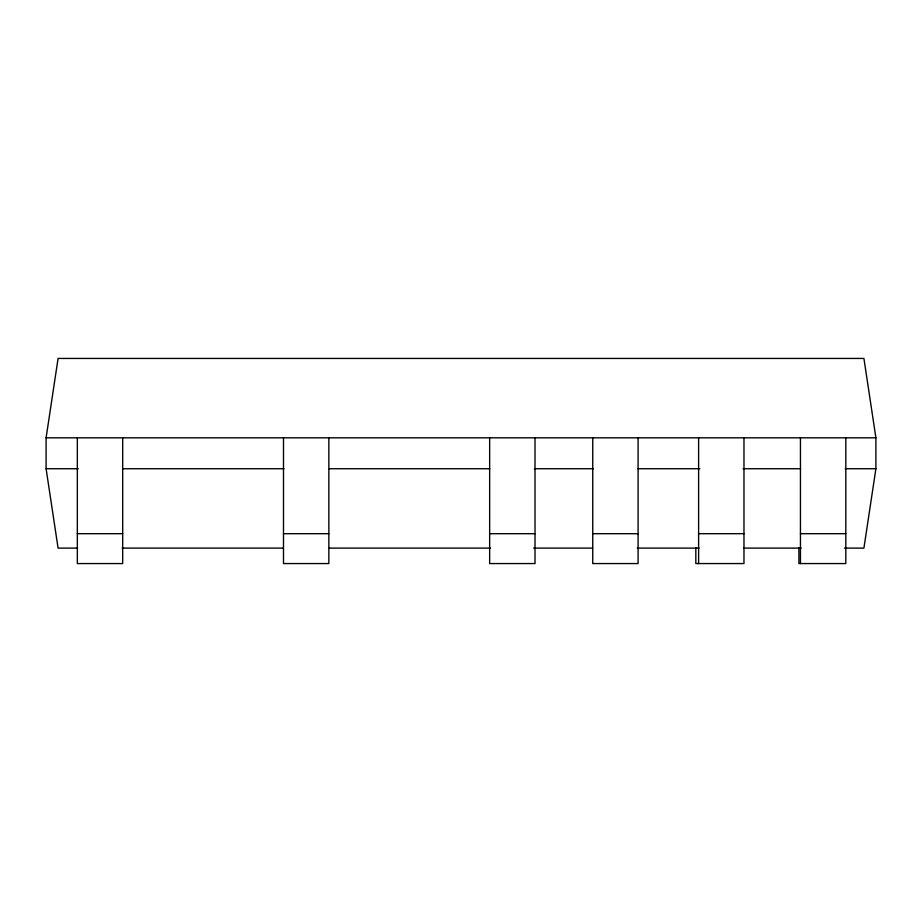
<?xml version="1.0" encoding="UTF-8"?>
<svg xmlns="http://www.w3.org/2000/svg" width="922" height="922" viewBox="0 0 922 922"><rect width="100%" height="100%" fill="white"/><g stroke="black" fill="none" stroke-linecap="round" stroke-linejoin="round"><path stroke-width="1.38" d="M77.575 548.106L58.086 548.106L46.1 468.733L46.1 437.812L58.086 358.439L863.914 358.439L875.9 437.812L875.9 468.733L863.914 548.106L844.425 548.106M46.1 437.812L875.9 437.812M46.1 468.733L78.232 468.733M122.833 468.733L283.999 468.733M328.612 468.733L489.778 468.733M534.391 468.733L593.388 468.733M638.001 468.733L699.867 468.733M743.04 468.733L800.607 468.733M845.209 468.733L875.9 468.733M77.333 533.688L122.684 533.688M283.492 533.688L328.854 533.688M489.651 533.688L535.014 533.688M592.742 533.688L638.093 533.688M698.611 533.688L743.973 533.688M800.446 533.688L845.808 533.688M122.177 548.106L283.319 548.106M329.35 548.106L490.492 548.106M533.654 548.106L592.65 548.106M637.252 548.106L699.118 548.106M743.72 548.106L801.264 548.106M845.808 437.812L845.808 563.561L798.901 563.561L798.901 547.599M800.446 437.812L800.446 563.561M743.973 437.812L743.973 563.561L695.822 563.561L695.822 547.599M698.611 437.812L698.611 563.561M638.093 437.812L638.093 563.561L592.742 563.561L592.742 437.812M535.014 437.812L535.014 563.561L489.651 563.561L489.651 437.812M328.854 437.812L328.854 563.561L283.492 563.561L283.492 437.812M122.684 437.812L122.684 563.561L77.333 563.561L77.333 437.812"/></g></svg>
